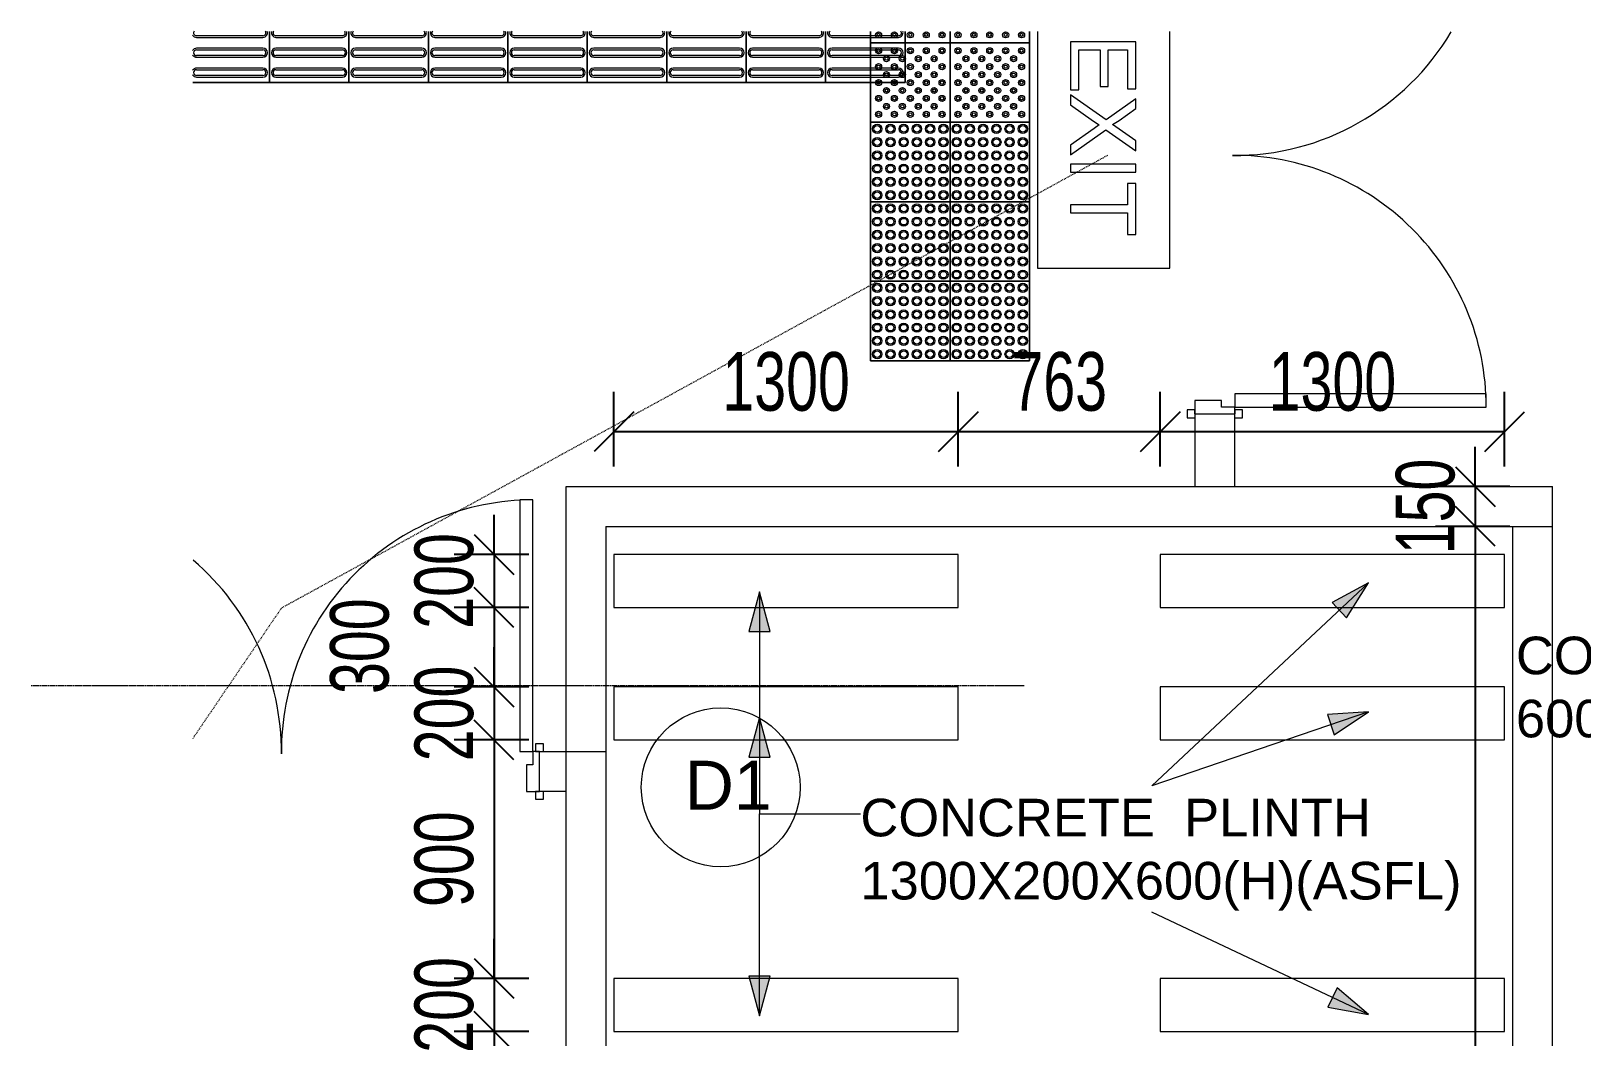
# Model space of a CAD drawing. Header units: millimetres. Extents: x 10569 to 232243, y -25347 to 80743.
# Drawn here: x 211565 to 217421, y 29531 to 33327 of the extents above; entities that cross this region are included whole.
import ezdxf

# ---------------------------------------------------------------- set-up
doc = ezdxf.new("R2010")
doc.units = ezdxf.units.MM
for name, pattern in [('Dash', [6, 3, -3]), ('Grid Line__1_200_', [10.5, 6, -1.5, 1.5, -1.5]), ('Hidden', [7.14375, 4.7625, -2.38125])]:
    doc.linetypes.add(name, pattern=pattern)
for name, color, linetype, lineweight in [('A-ANNO-DIMS', 211, 'Continuous', 5), ('A-ANNO-NOTE', 131, 'Continuous', 25), ('A-DETL-HDLN', 90, 'Hidden', 9), ('A-DOOR', 31, 'Continuous', 20), ('A-DOOR-FRAM', 31, 'Continuous', 30), ('A-FLOR', 192, 'Continuous', 9), ('A-GENM', 13, 'Continuous', 20), ('A-WALL', 113, 'Continuous', 20), ('G-ANNO-TEXT', 231, 'Continuous', 5), ('S-GRID', 1, 'Continuous', 5)]:
    doc.layers.add(name, color=color, linetype=linetype, lineweight=lineweight)
doc.styles.add('Arial_7', font='arial.ttf', dxfattribs={"width": 0.7, "height": 221.29491})
doc.styles.add('Swis721 BT_11', font='swiss.ttf', dxfattribs={"height": 141.910632})
doc.styles.add('Swis721 BT_15', font='swiss.ttf', dxfattribs={"height": 184.483821})
doc.dimstyles.new('Linear_-_1_5mm_Arial_6', dxfattribs={"dimscale": 304.8, "dimtxt": 225, "dimasz": 0.492126, "dimexe": 0.492126, "dimexo": 0.0625, "dimgap": 0.246063, "dimtad": 1, "dimdec": 0, "dimzin": 0, "dimdsep": 46, "dimtxsty": 'Arial_7', "dimblk1": 'OBLIQUE', "dimblk2": 'OBLIQUE', "dimsah": 1, "dimcen": 0.09, "dimadec": 0, "dimazin": 0, "dimtfac": 1, "dimtdec": 4, "dimtix": 1, "dimtmove": 0, "dimatfit": 3, "dimfxl": 0.492126, "dimfxlon": 1, "dimtvp": 1, "dimtolj": 1, "dimtzin": 0, "dimarcsym": 2})
doc.dimstyles.new('Linear_-_1_5mm_Arial_7', dxfattribs={"dimscale": 304.8, "dimtxt": 225, "dimasz": 0.492126, "dimexe": 0.492126, "dimexo": 0.0625, "dimgap": 0.246063, "dimtad": 1, "dimdec": 0, "dimzin": 0, "dimdsep": 46, "dimtxsty": 'Arial_7', "dimblk1": 'OBLIQUE', "dimblk2": 'OBLIQUE', "dimsah": 1, "dimcen": 0.09, "dimadec": 0, "dimazin": 0, "dimtfac": 1, "dimtdec": 4, "dimtix": 1, "dimtmove": 2, "dimatfit": 3, "dimfxl": 0.492126, "dimfxlon": 1, "dimtvp": 1, "dimtolj": 1, "dimtzin": 0, "dimarcsym": 2})

# ---------------------------------------------------------------- blocks, each defined once
blk = doc.blocks.new('DLN-Double Door__X03_ - _M19a_1900 x 2450 _WH_-18812797-PART PLAN of TENDER DRAFT G_F')
at = {"layer": 'A-DOOR', "lineweight": 13}
for p, q in [((-900, -75), (-950, -75)), ((-950, -75), (-950, -1025)), ((-900, -1025), (-900, -75)), ((-950, -1025), (-900, -1025))]:
    blk.add_line(p, q, dxfattribs=at)
for centre, start, end in [((-950, -75), 270, 0.5), ((950, -75), 179.5, 229.49626)]:
    blk.add_arc(centre, 950, start, end, dxfattribs=at)
at = {"layer": 'A-DOOR-FRAM', "lineweight": 13}
for p, q in [((-960, 105), (-990, 105)), ((-990, 105), (-990, 75)), ((-975, 75), (-960, 75)), ((-925, 75), (-975, 75)), ((-960, 75), (-960, 105)), ((-925, -25), (-925, 75)), ((-950, -75), (-950, -25)), ((-950, -25), (-925, -25)), ((-990, -75), (-990, -105)), ((-990, -105), (-960, -105)), ((-960, -75), (-975, -75)), ((-975, -75), (-950, -75)), ((-960, -105), (-960, -75))]:
    blk.add_line(p, q, dxfattribs=at)
blk = doc.blocks.new('DLN_Tactile - Directional Tiles-3867766-PART PLAN of TENDER DRAFT G_F')
at = {"layer": 'A-GENM', "lineweight": 15}
for p, q in [((150, 150), (-42.2, 150)), ((-42.2, 150), (150, 150)), ((-26.5, 125.5), (-26.5, -125.5)), ((-20.5, -125.5), (-20.5, 125.5)), ((20.5, 125.5), (20.5, -125.5)), ((26.5, -125.5), (26.5, 125.5)), ((48.5, 125.5), (48.5, -125.5)), ((54.5, -125.5), (54.5, 125.5)), ((95.5, 125.5), (95.5, -125.5)), ((101.5, -125.5), (101.5, 125.5)), ((123.5, 125.5), (123.5, -125.5)), ((129.5, -125.5), (129.5, 125.5)), ((150, -150), (150, 150)), ((150, 150), (150, -150)), ((-42.2, -150), (150, -150)), ((150, -150), (-42.2, -150))]:
    blk.add_line(p, q, dxfattribs=at)
for centre, radius, start, end in [((-37.5, 125.5), 11, 360, 128.71525), ((-37.5, 125.5), 17, 360, 106.7007), ((37.5, 125.5), 17, 360, 180), ((37.5, 125.5), 11, 360, 180), ((112.5, 125.5), 17, 360, 180), ((112.5, 125.5), 11, 360, 180), ((-37.5, -125.5), 11, 231.28475, 360), ((-37.5, -125.5), 17, 253.2993, 360), ((37.5, -125.5), 17, 180, 360), ((37.5, -125.5), 11, 180, 360), ((112.5, -125.5), 17, 180, 360), ((112.5, -125.5), 11, 180, 360)]:
    blk.add_arc(centre, radius, start, end, dxfattribs=at)
blk = doc.blocks.new('DLN_Tactile - Directional Tiles-V817-PART PLAN of TENDER DRAFT G_F')
at = {"layer": 'A-GENM', "lineweight": 15}
for p, q in [((150, 150), (-42.2, 150)), ((-42.2, 150), (150, 150)), ((-26.5, 125.5), (-26.5, -125.5)), ((-20.5, -125.5), (-20.5, 125.5)), ((20.5, 125.5), (20.5, -125.5)), ((26.5, -125.5), (26.5, 125.5)), ((48.5, 125.5), (48.5, -125.5)), ((54.5, -125.5), (54.5, 125.5)), ((95.5, 125.5), (95.5, -125.5)), ((101.5, -125.5), (101.5, 125.5)), ((123.5, 125.5), (123.5, -125.5)), ((129.5, -125.5), (129.5, 125.5)), ((150, -139.9), (150, 150)), ((150, 150), (150, -139.9))]:
    blk.add_line(p, q, dxfattribs=at)
for centre, radius, start, end in [((-37.5, 125.5), 11, 360, 128.71525), ((-37.5, 125.5), 17, 360, 106.7007), ((37.5, 125.5), 17, 360, 180), ((37.5, 125.5), 11, 360, 180), ((112.5, 125.5), 17, 360, 180), ((112.5, 125.5), 11, 360, 180), ((-37.5, -125.5), 11, 231.28475, 360), ((-37.5, -125.5), 17, 301.30752, 360), ((37.5, -125.5), 17, 180, 238.69248), ((37.5, -125.5), 11, 180, 360), ((37.5, -125.5), 17, 301.30752, 360), ((112.5, -125.5), 17, 180, 238.69248), ((112.5, -125.5), 11, 180, 360), ((112.5, -125.5), 17, 301.30752, 360)]:
    blk.add_arc(centre, radius, start, end, dxfattribs=at)
blk = doc.blocks.new('DLN-Double Door__X04_ - _M19_ 1900 x 2450 _WH_-16908813-PART PLAN of TENDER DRAFT G_F')
at = {"layer": 'A-DOOR', "lineweight": 13}
for p, q in [((-900, -75), (-950, -75)), ((-950, -75), (-950, -1025)), ((-900, -1025), (-900, -75)), ((-950, -1025), (-900, -1025))]:
    blk.add_line(p, q, dxfattribs=at)
for centre, start, end in [((-950, -75), 270, 0.5), ((950, -75), 179.5, 239.35523)]:
    blk.add_arc(centre, 950, start, end, dxfattribs=at)
at = {"layer": 'A-DOOR-FRAM', "lineweight": 13}
for p, q in [((-960, 105), (-990, 105)), ((-990, 105), (-990, 75)), ((-975, 75), (-960, 75)), ((-925, 75), (-975, 75)), ((-960, 75), (-960, 105)), ((-925, -25), (-925, 75)), ((-950, -75), (-950, -25)), ((-950, -25), (-925, -25)), ((-990, -75), (-990, -105)), ((-990, -105), (-960, -105)), ((-960, -75), (-975, -75)), ((-975, -75), (-950, -75)), ((-960, -105), (-960, -75))]:
    blk.add_line(p, q, dxfattribs=at)
blk = doc.blocks.new('DLN_EXIT Sign Board - DLN_EXIT Sign Board-5973881-PART PLAN of TENDER DRAFT G_F')
at = {"layer": 'A-GENM', "lineweight": 15}
for p, q in [((500, 250), (-392.2, 250)), ((500, -250), (500, 250)), ((-176.9, 121.2), (-353.8, 121.2)), ((-353.8, 121.2), (-353.8, -125)), ((-176.9, 90.4), (-176.9, 121.2)), ((-101.6, 121.2), (-138.5, 121.2)), ((-138.5, 121.2), (-59, 9.1)), ((-56.8, 58.1), (-101.6, 121.2)), ((20.3, 121.2), (-24, 58.5)), ((-21.8, 8.8), (57.7, 121.2)), ((57.7, 121.2), (20.3, 121.2)), ((138.5, 121.2), (107.7, 121.2)), ((107.7, 121.2), (107.7, -125)), ((138.5, -125), (138.5, 121.2)), ((373.1, 121.2), (180.8, 121.2)), ((180.8, 121.2), (180.8, 90.4)), ((373.1, 90.4), (373.1, 121.2)), ((-323.1, 17.3), (-323.1, 90.4)), ((-323.1, 90.4), (-176.9, 90.4)), ((180.8, 90.4), (261.5, 90.4)), ((261.5, 90.4), (261.5, -125)), ((292.3, -125), (292.3, 90.4)), ((292.3, 90.4), (373.1, 90.4)), ((-184.6, 17.3), (-323.1, 17.3)), ((-184.6, -13.5), (-184.6, 17.3)), ((-59, 9.1), (-153.8, -125)), ((-41.7, 33.5), (-56.8, 58.1)), ((-24, 58.5), (-41.7, 33.5)), ((73.1, -125), (-21.8, 8.8)), ((-323.1, -94.2), (-323.1, -13.5)), ((-323.1, -13.5), (-184.6, -13.5)), ((-116.4, -125), (-54.7, -37.6)), ((-54.7, -37.6), (-40.2, -17.3)), ((-40.2, -17.3), (-27, -35.8)), ((-27, -35.8), (36.2, -125)), ((-173.1, -94.2), (-323.1, -94.2)), ((-173.1, -125), (-173.1, -94.2)), ((-353.8, -125), (-173.1, -125)), ((-153.8, -125), (-116.4, -125)), ((36.2, -125), (73.1, -125)), ((107.7, -125), (138.5, -125)), ((261.5, -125), (292.3, -125)), ((-392.2, -250), (500, -250))]:
    blk.add_line(p, q, dxfattribs=at)
blk = doc.blocks.new('DLN_Tactile - Hazard warning Tiles-V822-PART PLAN of TENDER DRAFT G_F')
at = {"layer": 'A-GENM', "lineweight": 5}
for p, q in [((150, 150), (-150, 150)), ((-150, 150), (-150, -150)), ((-150, -150), (-150, 150)), ((-150, 150), (150, 150)), ((150, -150), (150, 150)), ((150, 150), (150, -150)), ((-150, -150), (150, -150)), ((150, -150), (-150, -150))]:
    blk.add_line(p, q, dxfattribs=at)
for centre, radius in [((-125, 125), 17.5), ((-125, 125), 12.5), ((-75, 125), 17.5), ((-75, 125), 12.5), ((-25, 125), 17.5), ((-25, 125), 12.5), ((25, 125), 17.5), ((25, 125), 12.5), ((75, 125), 17.5), ((75, 125), 12.5), ((125, 125), 17.5), ((125, 125), 12.5), ((-125, 75), 17.5), ((-125, 75), 12.5), ((-75, 75), 17.5), ((-75, 75), 12.5), ((-25, 75), 17.5), ((-25, 75), 12.5), ((25, 75), 17.5), ((25, 75), 12.5), ((75, 75), 17.5), ((75, 75), 12.5), ((125, 75), 17.5), ((125, 75), 12.5), ((-125, 25), 17.5), ((-125, 25), 12.5), ((-75, 25), 17.5), ((-75, 25), 12.5), ((-25, 25), 17.5), ((-25, 25), 12.5), ((25, 25), 17.5), ((25, 25), 12.5), ((75, 25), 17.5), ((75, 25), 12.5), ((125, 25), 17.5), ((125, 25), 12.5), ((-125, -25), 17.5), ((-125, -75), 17.5), ((-125, -25), 12.5), ((-75, -25), 17.5), ((-75, -75), 17.5), ((-75, -25), 12.5), ((-25, -25), 17.5), ((-25, -75), 17.5), ((-25, -25), 12.5), ((25, -25), 17.5), ((25, -75), 17.5), ((25, -25), 12.5), ((75, -25), 17.5), ((75, -75), 17.5), ((75, -25), 12.5), ((125, -25), 17.5), ((125, -75), 17.5), ((125, -25), 12.5), ((-125, -125), 17.5), ((-125, -75), 12.5), ((-125, -125), 12.5), ((-75, -125), 17.5), ((-75, -75), 12.5), ((-75, -125), 12.5), ((-25, -125), 17.5), ((-25, -75), 12.5), ((-25, -125), 12.5), ((25, -125), 17.5), ((25, -75), 12.5), ((25, -125), 12.5), ((75, -125), 17.5), ((75, -75), 12.5), ((75, -125), 12.5), ((125, -125), 17.5), ((125, -75), 12.5), ((125, -125), 12.5)]:
    blk.add_circle(centre, radius, dxfattribs=at)
blk = doc.blocks.new('DLN_Tactile - Positional Tiles-V823-PART PLAN of TENDER DRAFT G_F')
at = {"layer": 'A-GENM', "lineweight": 5}
for p, q in [((150, 150), (-150, 150)), ((-150, 150), (-150, -150)), ((-150, -150), (-150, 150)), ((-150, 150), (150, 150)), ((150, -150), (150, 150)), ((150, 150), (150, -150)), ((-150, -150), (150, -150)), ((150, -150), (-150, -150))]:
    blk.add_line(p, q, dxfattribs=at)
for centre, radius in [((-120, 120), 11.5), ((-120, 120), 6), ((-60, 120), 11.5), ((-60, 120), 6), ((0, 120), 11.5), ((0, 120), 6), ((60, 120), 11.5), ((60, 120), 6), ((120, 120), 11.5), ((120, 120), 6), ((-120, 60), 11.5), ((-120, 60), 6), ((-90, 90), 11.5), ((-90, 90), 6), ((-60, 60), 11.5), ((-60, 60), 6), ((-30, 90), 11.5), ((-30, 90), 6), ((0, 60), 11.5), ((0, 60), 6), ((30, 90), 11.5), ((30, 90), 6), ((60, 60), 11.5), ((60, 60), 6), ((90, 90), 11.5), ((90, 90), 6), ((120, 60), 11.5), ((120, 60), 6), ((-120, 0), 11.5), ((-120, 0), 6), ((-90, 30), 11.5), ((-90, 30), 6), ((-60, 0), 11.5), ((-60, 0), 6), ((-30, 30), 11.5), ((-30, 30), 6), ((0, 0), 11.5), ((0, 0), 6), ((30, 30), 11.5), ((30, 30), 6), ((60, 0), 11.5), ((60, 0), 6), ((90, 30), 11.5), ((90, 30), 6), ((120, 0), 11.5), ((120, 0), 6), ((-120, -60), 11.5), ((-120, -60), 6), ((-90, -30), 11.5), ((-90, -30), 6), ((-60, -60), 11.5), ((-60, -60), 6), ((-30, -30), 11.5), ((-30, -30), 6), ((0, -60), 11.5), ((0, -60), 6), ((30, -30), 11.5), ((30, -30), 6), ((60, -60), 11.5), ((60, -60), 6), ((90, -30), 11.5), ((90, -30), 6), ((120, -60), 11.5), ((120, -60), 6), ((-120, -120), 11.5), ((-120, -120), 6), ((-90, -90), 11.5), ((-90, -90), 6), ((-60, -120), 11.5), ((-60, -120), 6), ((-30, -90), 11.5), ((-30, -90), 6), ((0, -120), 11.5), ((0, -120), 6), ((30, -90), 11.5), ((30, -90), 6), ((60, -120), 11.5), ((60, -120), 6), ((90, -90), 11.5), ((90, -90), 6), ((120, -120), 11.5), ((120, -120), 6)]:
    blk.add_circle(centre, radius, dxfattribs=at)
blk = doc.blocks.new('DLN_Tactile - Positional Tiles-V824-PART PLAN of TENDER DRAFT G_F')
at = {"layer": 'A-GENM', "lineweight": 5}
for p, q in [((150, 150), (-150, 150)), ((-150, 150), (-150, -150)), ((-150, -150), (-150, 150)), ((-150, 150), (150, 150)), ((150, -150), (150, 150)), ((150, 150), (150, 0)), ((150, 0), (150, -150)), ((-150, -150), (150, -150)), ((20, -150), (-150, -150)), ((150, -150), (20, -150))]:
    blk.add_line(p, q, dxfattribs=at)
for centre, radius in [((-120, 120), 11.5), ((-120, 120), 6), ((-60, 120), 11.5), ((-60, 120), 6), ((0, 120), 11.5), ((0, 120), 6), ((60, 120), 11.5), ((60, 120), 6), ((120, 120), 11.5), ((120, 120), 6), ((-120, 60), 11.5), ((-120, 60), 6), ((-90, 90), 11.5), ((-90, 90), 6), ((-60, 60), 11.5), ((-60, 60), 6), ((-30, 90), 11.5), ((-30, 90), 6), ((0, 60), 11.5), ((0, 60), 6), ((30, 90), 11.5), ((30, 90), 6), ((60, 60), 11.5), ((60, 60), 6), ((90, 90), 11.5), ((90, 90), 6), ((120, 60), 11.5), ((120, 60), 6), ((-120, 0), 11.5), ((-120, 0), 6), ((-90, 30), 11.5), ((-90, 30), 6), ((-60, 0), 11.5), ((-60, 0), 6), ((-30, 30), 11.5), ((-30, 30), 6), ((0, 0), 11.5), ((0, 0), 6), ((30, 30), 11.5), ((30, 30), 6), ((60, 0), 11.5), ((60, 0), 6), ((90, 30), 11.5), ((90, 30), 6), ((120, 0), 11.5), ((120, 0), 6), ((-120, -60), 11.5), ((-120, -60), 6), ((-90, -30), 11.5), ((-90, -30), 6), ((-60, -60), 11.5), ((-60, -60), 6), ((-30, -30), 11.5), ((-30, -30), 6), ((0, -60), 11.5), ((0, -60), 6), ((30, -30), 11.5), ((30, -30), 6), ((60, -60), 11.5), ((60, -60), 6), ((90, -30), 11.5), ((90, -30), 6), ((120, -60), 11.5), ((120, -60), 6), ((-120, -120), 11.5), ((-120, -120), 6), ((-90, -90), 11.5), ((-90, -90), 6), ((-60, -120), 11.5), ((-60, -120), 6), ((-30, -90), 11.5), ((-30, -90), 6), ((0, -120), 11.5), ((0, -120), 6), ((30, -90), 11.5), ((30, -90), 6), ((60, -120), 11.5), ((60, -120), 6), ((90, -90), 11.5), ((90, -90), 6), ((120, -120), 11.5), ((120, -120), 6)]:
    blk.add_circle(centre, radius, dxfattribs=at)
blk = doc.blocks.new('DLN_Tactile - Positional Tiles-V825-PART PLAN of TENDER DRAFT G_F')
at = {"layer": 'A-GENM', "lineweight": 5}
for p, q in [((150, 150), (-150, 150)), ((-150, 150), (-150, 107.8)), ((-150, 107.8), (-150, 150)), ((-150, 150), (150, 150)), ((150, 107.8), (150, 150)), ((150, 150), (150, 107.8))]:
    blk.add_line(p, q, dxfattribs=at)
for centre, radius in [((-120, 120), 11.5), ((-120, 120), 6), ((-60, 120), 11.5), ((-60, 120), 6), ((0, 120), 11.5), ((0, 120), 6), ((60, 120), 11.5), ((60, 120), 6), ((120, 120), 11.5), ((120, 120), 6)]:
    blk.add_circle(centre, radius, dxfattribs=at)
blk = doc.blocks.new('DLN_Tactile - Positional Tiles-V826-PART PLAN of TENDER DRAFT G_F')
at = {"layer": 'A-GENM', "lineweight": 5}
for p, q in [((150, 150), (-150, 150)), ((-150, 150), (-150, 107.8)), ((-150, 107.8), (-150, 150)), ((-150, 150), (20, 150)), ((20, 150), (150, 150)), ((150, 107.8), (150, 150)), ((150, 150), (150, 107.8))]:
    blk.add_line(p, q, dxfattribs=at)
for centre, radius in [((-120, 120), 11.5), ((-120, 120), 6), ((-60, 120), 11.5), ((-60, 120), 6), ((0, 120), 11.5), ((0, 120), 6), ((60, 120), 11.5), ((60, 120), 6), ((120, 120), 11.5), ((120, 120), 6)]:
    blk.add_circle(centre, radius, dxfattribs=at)
blk = doc.blocks.new('DLN_Tactile - Directional Tiles-V827-PART PLAN of TENDER DRAFT G_F')
at = {"layer": 'A-GENM', "lineweight": 5}
for p, q in [((150, 150), (-42.2, 150)), ((-42.2, 150), (150, 150)), ((-26.5, 125.5), (-26.5, -125.5)), ((-20.5, -125.5), (-20.5, 125.5)), ((20.5, 125.5), (20.5, -125.5)), ((26.5, -125.5), (26.5, 125.5)), ((48.5, 125.5), (48.5, -125.5)), ((54.5, -125.5), (54.5, 125.5)), ((95.5, 125.5), (95.5, -125.5)), ((101.5, -125.5), (101.5, 125.5)), ((123.5, 125.5), (123.5, -125.5)), ((129.5, -125.5), (129.5, 125.5)), ((150, -150), (150, 150)), ((150, 150), (150, 20)), ((150, 20), (150, -150)), ((-42.2, -150), (150, -150)), ((150, -150), (-42.2, -150))]:
    blk.add_line(p, q, dxfattribs=at)
for centre, radius, start, end in [((-37.5, 125.5), 11, 360, 128.71525), ((-37.5, 125.5), 17, 360, 106.7007), ((37.5, 125.5), 17, 360, 180), ((37.5, 125.5), 11, 360, 180), ((112.5, 125.5), 17, 360, 180), ((112.5, 125.5), 11, 360, 180), ((-37.5, -125.5), 11, 231.28475, 360), ((-37.5, -125.5), 17, 253.2993, 360), ((37.5, -125.5), 17, 180, 360), ((37.5, -125.5), 11, 180, 360), ((112.5, -125.5), 17, 180, 360), ((112.5, -125.5), 11, 180, 360)]:
    blk.add_arc(centre, radius, start, end, dxfattribs=at)
blk = doc.blocks.new('GBP_Door Mark1 - 2 x 1_3_RT_ Border WHITE-11425889-PART PLAN of TENDER DRAFT G_F')
at = {"layer": 'A-ANNO-NOTE', "lineweight": 5}
blk.add_circle((-31.356, 27.261), 2, dxfattribs=at)
blk = doc.blocks.new('_Oblique')
at = {"color": 0, "linetype": 'ByBlock', "lineweight": -2}
blk.add_line((-0.5, -0.5), (0.5, 0.5), dxfattribs=at)
blk = doc.blocks.new('DIMBLOCK270-PART PLAN of TENDER DRAFT G_F')
at = {"layer": 'A-ANNO-DIMS', "color": 0, "lineweight": -2, "transparency": 16777216}
for p, q in [((217018.6, 31607.5), (217018.6, 31757.5)), ((217149.5, 31607.5), (216868.6, 31607.5)), ((217018.6, 31607.5), (217018.6, 31457.5)), ((217149.5, 31457.5), (216868.6, 31457.5)), ((217018.6, 31457.5), (217018.6, 31307.5))]:
    blk.add_line(p, q, dxfattribs=at)
at = {"layer": 'Defpoints', "color": 0, "transparency": 16777216}
for p in [(217168.6, 31607.5), (217018.6, 31457.5), (217168.6, 31457.5)]:
    blk.add_point(p, dxfattribs=at)
at = {"layer": 'A-ANNO-DIMS', "color": 0, "lineweight": -2, "transparency": 16777216, "xscale": 150, "yscale": 150, "zscale": 150}
for p, rotation in [((217018.6, 31607.5), 270), ((217018.6, 31457.5), 90)]:
    blk.add_blockref('_Oblique', p, dxfattribs=dict(at, rotation=rotation))
at = {"layer": 'A-ANNO-DIMS', "color": 0, "transparency": 16777216, "insert": (216830.6, 31532.5), "char_height": 221.29, "width": 423.692, "attachment_point": 5, "rotation": 90, "style": 'Arial_7'}
blk.add_mtext('\\A1;150', dxfattribs=at)
blk = doc.blocks.new('DIMBLOCK271-PART PLAN of TENDER DRAFT G_F')
at = {"layer": 'A-ANNO-DIMS', "color": 0, "lineweight": -2, "transparency": 16777216}
for p, q in [((217149.5, 31457.5), (216868.6, 31457.5)), ((217018.6, 31457.5), (217018.6, 25457.5)), ((217149.5, 25457.5), (216868.6, 25457.5))]:
    blk.add_line(p, q, dxfattribs=at)
at = {"layer": 'Defpoints', "color": 0, "transparency": 16777216}
for p in [(217168.6, 31457.5), (217018.6, 25457.5), (217168.6, 25457.5)]:
    blk.add_point(p, dxfattribs=at)
at = {"layer": 'A-ANNO-DIMS', "color": 0, "lineweight": -2, "transparency": 16777216, "xscale": 150, "yscale": 150, "zscale": 150}
for p, rotation in [((217018.6, 31457.5), 90), ((217018.6, 25457.5), 270)]:
    blk.add_blockref('_Oblique', p, dxfattribs=dict(at, rotation=rotation))
at = {"layer": 'A-ANNO-DIMS', "color": 0, "transparency": 16777216, "insert": (216830.6, 28457.5), "char_height": 221.29, "width": 564.923, "attachment_point": 5, "rotation": 90, "style": 'Arial_7'}
blk.add_mtext('\\A1;6000', dxfattribs=at)
blk = doc.blocks.new('DIMBLOCK281-PART PLAN of TENDER DRAFT G_F')
at = {"layer": 'A-ANNO-DIMS', "color": 0, "lineweight": -2, "transparency": 16777216}
for p, q in [((213766, 31684.1), (213766, 31965)), ((215066, 31684.1), (215066, 31965)), ((213766, 31815), (215066, 31815))]:
    blk.add_line(p, q, dxfattribs=at)
at = {"layer": 'Defpoints', "color": 0, "transparency": 16777216}
for p in [(215066, 31815), (213766, 31665), (215066, 31665)]:
    blk.add_point(p, dxfattribs=at)
at = {"layer": 'A-ANNO-DIMS', "color": 0, "lineweight": -2, "transparency": 16777216, "xscale": 150, "yscale": 150, "zscale": 150, "rotation": 180}
blk.add_blockref('_Oblique', (213766, 31815), dxfattribs=at)
at = {"layer": 'A-ANNO-DIMS', "color": 0, "lineweight": -2, "transparency": 16777216, "xscale": 150, "yscale": 150, "zscale": 150}
blk.add_blockref('_Oblique', (215066, 31815), dxfattribs=at)
at = {"layer": 'A-ANNO-DIMS', "color": 0, "transparency": 16777216, "insert": (214416, 32003.1), "char_height": 221.29, "width": 564.923, "attachment_point": 5, "style": 'Arial_7'}
blk.add_mtext('\\A1;1300', dxfattribs=at)
blk = doc.blocks.new('DIMBLOCK282-PART PLAN of TENDER DRAFT G_F')
at = {"layer": 'A-ANNO-DIMS', "color": 0, "lineweight": -2, "transparency": 16777216}
for p, q in [((215066, 31684.1), (215066, 31965)), ((215829, 31684.1), (215829, 31965)), ((215066, 31815), (215829, 31815))]:
    blk.add_line(p, q, dxfattribs=at)
at = {"layer": 'Defpoints', "color": 0, "transparency": 16777216}
for p in [(215829, 31815), (215066, 31665), (215829, 31665)]:
    blk.add_point(p, dxfattribs=at)
at = {"layer": 'A-ANNO-DIMS', "color": 0, "lineweight": -2, "transparency": 16777216, "xscale": 150, "yscale": 150, "zscale": 150, "rotation": 180}
blk.add_blockref('_Oblique', (215066, 31815), dxfattribs=at)
at = {"layer": 'A-ANNO-DIMS', "color": 0, "lineweight": -2, "transparency": 16777216, "xscale": 150, "yscale": 150, "zscale": 150}
blk.add_blockref('_Oblique', (215829, 31815), dxfattribs=at)
at = {"layer": 'A-ANNO-DIMS', "color": 0, "transparency": 16777216, "insert": (215447.5, 32003.1), "char_height": 221.29, "width": 423.692, "attachment_point": 5, "style": 'Arial_7'}
blk.add_mtext('\\A1;763', dxfattribs=at)
blk = doc.blocks.new('DIMBLOCK283-PART PLAN of TENDER DRAFT G_F')
at = {"layer": 'A-ANNO-DIMS', "color": 0, "lineweight": -2, "transparency": 16777216}
for p, q in [((215829, 31684.1), (215829, 31965)), ((217129, 31684.1), (217129, 31965)), ((215829, 31815), (217129, 31815))]:
    blk.add_line(p, q, dxfattribs=at)
at = {"layer": 'Defpoints', "color": 0, "transparency": 16777216}
for p in [(217129, 31815), (215829, 31665), (217129, 31665)]:
    blk.add_point(p, dxfattribs=at)
at = {"layer": 'A-ANNO-DIMS', "color": 0, "lineweight": -2, "transparency": 16777216, "xscale": 150, "yscale": 150, "zscale": 150, "rotation": 180}
blk.add_blockref('_Oblique', (215829, 31815), dxfattribs=at)
at = {"layer": 'A-ANNO-DIMS', "color": 0, "lineweight": -2, "transparency": 16777216, "xscale": 150, "yscale": 150, "zscale": 150}
blk.add_blockref('_Oblique', (217129, 31815), dxfattribs=at)
at = {"layer": 'A-ANNO-DIMS', "color": 0, "transparency": 16777216, "insert": (216479, 32003.1), "char_height": 221.29, "width": 564.923, "attachment_point": 5, "style": 'Arial_7'}
blk.add_mtext('\\A1;1300', dxfattribs=at)
blk = doc.blocks.new('DIMBLOCK284-PART PLAN of TENDER DRAFT G_F')
at = {"layer": 'A-ANNO-DIMS', "color": 0, "lineweight": -2, "transparency": 16777216}
for p, q in [((213313, 31351.5), (213313, 31501.5)), ((213443.9, 31351.5), (213163, 31351.5)), ((213313, 31351.5), (213313, 31151.5)), ((213443.9, 31151.5), (213163, 31151.5)), ((213313, 31151.5), (213313, 31001.5))]:
    blk.add_line(p, q, dxfattribs=at)
at = {"layer": 'Defpoints', "color": 0, "transparency": 16777216}
for p in [(213463, 31351.5), (213313, 31151.5), (213463, 31151.5)]:
    blk.add_point(p, dxfattribs=at)
at = {"layer": 'A-ANNO-DIMS', "color": 0, "lineweight": -2, "transparency": 16777216, "xscale": 150, "yscale": 150, "zscale": 150}
for p, rotation in [((213313, 31351.5), 270), ((213313, 31151.5), 90)]:
    blk.add_blockref('_Oblique', p, dxfattribs=dict(at, rotation=rotation))
at = {"layer": 'A-ANNO-DIMS', "color": 0, "transparency": 16777216, "insert": (213125, 31251.5), "char_height": 221.29, "width": 423.692, "attachment_point": 5, "rotation": 90, "style": 'Arial_7'}
blk.add_mtext('\\A1;200', dxfattribs=at)
blk = doc.blocks.new('DIMBLOCK285-PART PLAN of TENDER DRAFT G_F')
at = {"layer": 'A-ANNO-DIMS', "color": 0, "lineweight": -2, "transparency": 16777216}
for p, q in [((213443.9, 31151.5), (213163, 31151.5)), ((213313, 31151.5), (213313, 30851.5)), ((213443.9, 30851.5), (213163, 30851.5))]:
    blk.add_line(p, q, dxfattribs=at)
at = {"layer": 'Defpoints', "color": 0, "transparency": 16777216}
for p in [(213463, 31151.5), (213313, 30851.5), (213463, 30851.5)]:
    blk.add_point(p, dxfattribs=at)
at = {"layer": 'A-ANNO-DIMS', "color": 0, "lineweight": -2, "transparency": 16777216, "xscale": 150, "yscale": 150, "zscale": 150}
for p, rotation in [((213313, 31151.5), 90), ((213313, 30851.5), 270)]:
    blk.add_blockref('_Oblique', p, dxfattribs=dict(at, rotation=rotation))
at = {"layer": 'A-ANNO-DIMS', "color": 0, "transparency": 16777216, "insert": (212694, 30824.9), "char_height": 221.29, "width": 423.692, "attachment_point": 1, "rotation": 90, "line_spacing_factor": 0.938532, "style": 'Arial_7'}
blk.add_mtext('\\A1;300', dxfattribs=at)
blk = doc.blocks.new('DIMBLOCK286-PART PLAN of TENDER DRAFT G_F')
at = {"layer": 'A-ANNO-DIMS', "color": 0, "lineweight": -2, "transparency": 16777216}
for p, q in [((213313, 30851.5), (213313, 31001.5)), ((213443.9, 30851.5), (213163, 30851.5)), ((213313, 30851.5), (213313, 30651.5)), ((213443.9, 30651.5), (213163, 30651.5)), ((213313, 30651.5), (213313, 30501.5))]:
    blk.add_line(p, q, dxfattribs=at)
at = {"layer": 'Defpoints', "color": 0, "transparency": 16777216}
for p in [(213463, 30851.5), (213313, 30651.5), (213463, 30651.5)]:
    blk.add_point(p, dxfattribs=at)
at = {"layer": 'A-ANNO-DIMS', "color": 0, "lineweight": -2, "transparency": 16777216, "xscale": 150, "yscale": 150, "zscale": 150}
for p, rotation in [((213313, 30851.5), 270), ((213313, 30651.5), 90)]:
    blk.add_blockref('_Oblique', p, dxfattribs=dict(at, rotation=rotation))
at = {"layer": 'A-ANNO-DIMS', "color": 0, "transparency": 16777216, "insert": (213125, 30751.5), "char_height": 221.29, "width": 423.692, "attachment_point": 5, "rotation": 90, "style": 'Arial_7'}
blk.add_mtext('\\A1;200', dxfattribs=at)
blk = doc.blocks.new('DIMBLOCK287-PART PLAN of TENDER DRAFT G_F')
at = {"layer": 'A-ANNO-DIMS', "color": 0, "lineweight": -2, "transparency": 16777216}
for p, q in [((213443.9, 30651.5), (213163, 30651.5)), ((213313, 30651.5), (213313, 29751.5)), ((213443.9, 29751.5), (213163, 29751.5))]:
    blk.add_line(p, q, dxfattribs=at)
at = {"layer": 'Defpoints', "color": 0, "transparency": 16777216}
for p in [(213463, 30651.5), (213313, 29751.5), (213463, 29751.5)]:
    blk.add_point(p, dxfattribs=at)
at = {"layer": 'A-ANNO-DIMS', "color": 0, "lineweight": -2, "transparency": 16777216, "xscale": 150, "yscale": 150, "zscale": 150}
for p, rotation in [((213313, 30651.5), 90), ((213313, 29751.5), 270)]:
    blk.add_blockref('_Oblique', p, dxfattribs=dict(at, rotation=rotation))
at = {"layer": 'A-ANNO-DIMS', "color": 0, "transparency": 16777216, "insert": (213125, 30201.5), "char_height": 221.29, "width": 423.692, "attachment_point": 5, "rotation": 90, "style": 'Arial_7'}
blk.add_mtext('\\A1;900', dxfattribs=at)
blk = doc.blocks.new('DIMBLOCK288-PART PLAN of TENDER DRAFT G_F')
at = {"layer": 'A-ANNO-DIMS', "color": 0, "lineweight": -2, "transparency": 16777216}
for p, q in [((213313, 29751.5), (213313, 29901.5)), ((213443.9, 29751.5), (213163, 29751.5)), ((213313, 29751.5), (213313, 29551.5)), ((213443.9, 29551.5), (213163, 29551.5)), ((213313, 29551.5), (213313, 29401.5))]:
    blk.add_line(p, q, dxfattribs=at)
at = {"layer": 'Defpoints', "color": 0, "transparency": 16777216}
for p in [(213463, 29751.5), (213313, 29551.5), (213463, 29551.5)]:
    blk.add_point(p, dxfattribs=at)
at = {"layer": 'A-ANNO-DIMS', "color": 0, "lineweight": -2, "transparency": 16777216, "xscale": 150, "yscale": 150, "zscale": 150}
for p, rotation in [((213313, 29751.5), 270), ((213313, 29551.5), 90)]:
    blk.add_blockref('_Oblique', p, dxfattribs=dict(at, rotation=rotation))
at = {"layer": 'A-ANNO-DIMS', "color": 0, "transparency": 16777216, "insert": (213125, 29651.5), "char_height": 221.29, "width": 423.692, "attachment_point": 5, "rotation": 90, "style": 'Arial_7'}
blk.add_mtext('\\A1;200', dxfattribs=at)
blk = doc.blocks.new('DIMBLOCK289-PART PLAN of TENDER DRAFT G_F')
at = {"layer": 'A-ANNO-DIMS', "color": 0, "lineweight": -2, "transparency": 16777216}
for p, q in [((213443.9, 29551.5), (213163, 29551.5)), ((213313, 29551.5), (213313, 28978.5)), ((213443.9, 28978.5), (213163, 28978.5))]:
    blk.add_line(p, q, dxfattribs=at)
at = {"layer": 'Defpoints', "color": 0, "transparency": 16777216}
for p in [(213463, 29551.5), (213313, 28978.5), (213463, 28978.5)]:
    blk.add_point(p, dxfattribs=at)
at = {"layer": 'A-ANNO-DIMS', "color": 0, "lineweight": -2, "transparency": 16777216, "xscale": 150, "yscale": 150, "zscale": 150}
for p, rotation in [((213313, 29551.5), 90), ((213313, 28978.5), 270)]:
    blk.add_blockref('_Oblique', p, dxfattribs=dict(at, rotation=rotation))
at = {"layer": 'A-ANNO-DIMS', "color": 0, "transparency": 16777216, "insert": (213124.9, 29265), "char_height": 221.29, "width": 423.692, "attachment_point": 5, "rotation": 90, "style": 'Arial_7'}
blk.add_mtext('\\A1;573', dxfattribs=at)

msp = doc.modelspace()

# ---------------------------------------------------------------- hatches: boundary and pattern name
at = {"layer": 'G-ANNO-TEXT'}
for points in [[(216614.77605, 31244.11689), (216477.84732, 31170.86425), (216532.81862, 31112.21387)], [(214315.92469, 31211.13177), (214275.73231, 31061.13177), (214356.11706, 31061.13177)], [(216614.77605, 30757.92125), (216459.84364, 30747.36778), (216485.87738, 30671.31547)], [(214315.92469, 30736.72758), (214275.73231, 30586.72758), (214356.11706, 30586.72758)], [(214315.92469, 29610.03223), (214356.11706, 29760.03223), (214275.73231, 29760.03223)], [(216614.77605, 29615.11597), (216496.3997, 29715.627), (216462.00361, 29642.9729)]]:
    msp.add_hatch(color=60, dxfattribs=at).paths.add_polyline_path(points, flags=0)

# ---------------------------------------------------------------- linework, layer by layer
at = {"layer": 'A-DETL-HDLN', "linetype": 'Dash', "lineweight": 5}
for p, q in [((215630.03229, 32857.48546), (212510.03229, 31149.01807)), ((212510.03229, 31149.01807), (212175.13068, 30656.51554))]:
    msp.add_line(p, q, dxfattribs=at)
at = {"layer": 'A-FLOR', "lineweight": 5}
for p, q in [((215066.03229, 31351.48546), (213766.03229, 31351.48546)), ((213766.03229, 31351.48546), (213766.03229, 31151.48546)), ((215066.03229, 31151.48546), (215066.03229, 31351.48546)), ((217129.03229, 31351.48546), (215829.03229, 31351.48546)), ((215829.03229, 31351.48546), (215829.03229, 31151.48546)), ((217129.03229, 31151.48546), (217129.03229, 31351.48546)), ((213766.03229, 31151.48546), (215066.03229, 31151.48546)), ((215829.03229, 31151.48546), (217129.03229, 31151.48546)), ((215066.03229, 30851.48546), (213766.03229, 30851.48546)), ((213766.03229, 30851.48546), (213766.03229, 30651.48546)), ((215066.03229, 30651.48546), (215066.03229, 30851.48546)), ((217129.03229, 30851.48546), (215829.03229, 30851.48546)), ((215829.03229, 30851.48546), (215829.03229, 30651.48546)), ((217129.03229, 30651.48546), (217129.03229, 30851.48546)), ((213766.03229, 30651.48546), (215066.03229, 30651.48546)), ((215829.03229, 30651.48546), (217129.03229, 30651.48546)), ((215066.03228, 29751.48546), (213766.03228, 29751.48546)), ((213766.03228, 29751.48546), (213766.03228, 29551.48546)), ((215066.03228, 29551.48546), (215066.03228, 29751.48546)), ((217129.03229, 29751.48546), (215829.03229, 29751.48546)), ((215829.03229, 29751.48546), (215829.03229, 29551.48546)), ((217129.03229, 29551.48546), (217129.03229, 29751.48546)), ((213766.03228, 29551.48546), (215066.03228, 29551.48546)), ((215829.03229, 29551.48546), (217129.03229, 29551.48546))]:
    msp.add_line(p, q, dxfattribs=at)
at = {"layer": 'A-WALL', "lineweight": 15}
for p, q in [((215960.03229, 31882.48546), (215960.03229, 31607.48546)), ((215960.03229, 31882.48546), (216110.03229, 31882.48546)), ((216110.03229, 31607.48546), (216110.03229, 31882.48546)), ((213585.03229, 31607.48546), (217310.03229, 31607.48546)), ((213585.03229, 26107.48546), (213585.03229, 31607.48546)), ((217310.03229, 29007.48546), (217310.03229, 31607.48546)), ((213735.03229, 31457.48546), (217310.03229, 31457.48546)), ((213735.03229, 31457.48546), (213735.03229, 25182.48547)), ((217160.03229, 28857.48546), (217160.03229, 31457.48546)), ((213485.03229, 30457.48546), (213485.03229, 30607.48546)), ((213485.03229, 30607.48546), (213585.03229, 30607.48546)), ((213585.03229, 30607.48546), (213735.03229, 30607.48546)), ((213585.03229, 30457.48546), (213485.03229, 30457.48546))]:
    msp.add_line(p, q, dxfattribs=at)
at = {"layer": 'G-ANNO-TEXT', "color": 60}
for p, q in [((216614.77605, 31244.11689), (215797.58204, 30478.18459)), ((216614.77605, 31244.11689), (216477.84732, 31170.86425)), ((216532.81862, 31112.21387), (216614.77605, 31244.11689)), ((214315.92469, 31211.13177), (214275.73231, 31061.13177)), ((214356.11706, 31061.13177), (214315.92469, 31211.13177)), ((214315.92469, 31211.13177), (214315.92469, 30373.18459)), ((216477.84732, 31170.86425), (216532.81862, 31112.21387)), ((214275.73231, 31061.13177), (214356.11706, 31061.13177)), ((216614.77605, 30757.92125), (215797.58204, 30478.18459)), ((216614.77605, 30757.92125), (216459.84364, 30747.36778)), ((216485.87738, 30671.31547), (216614.77605, 30757.92125)), ((214315.92469, 30736.72758), (214275.73231, 30586.72758)), ((214356.11706, 30586.72758), (214315.92469, 30736.72758)), ((214315.92469, 30736.72758), (214315.92469, 30373.18459)), ((216459.84364, 30747.36778), (216485.87738, 30671.31547)), ((214275.73231, 30586.72758), (214356.11706, 30586.72758)), ((214315.92469, 30373.18459), (214696.58204, 30373.18459)), ((214315.92469, 29610.03223), (214315.92469, 30373.18459)), ((214315.92469, 30373.18459), (214696.58204, 30373.18459)), ((214315.92469, 30373.18459), (214696.58204, 30373.18459)), ((216614.77605, 29615.11597), (215797.58204, 30001.99411)), ((214356.11706, 29760.03223), (214275.73231, 29760.03223)), ((214275.73231, 29760.03223), (214315.92469, 29610.03223)), ((214315.92469, 29610.03223), (214356.11706, 29760.03223)), ((216496.3997, 29715.627), (216462.00361, 29642.9729)), ((216614.77605, 29615.11597), (216496.3997, 29715.627)), ((216462.00361, 29642.9729), (216614.77605, 29615.11597))]:
    msp.add_line(p, q, dxfattribs=at)
at = {"layer": 'S-GRID', "linetype": 'Grid Line__1_200_'}
msp.add_line((211564.58338, 30857.48546), (215314.58338, 30857.48546), dxfattribs=at)

# ---------------------------------------------------------------- block references
at = {"layer": 'A-ANNO-NOTE', "xscale": 150, "yscale": 150, "zscale": 150}
msp.add_blockref('GBP_Door Mark1 - 2 x 1_3_RT_ Border WHITE-11425889-PART PLAN of TENDER DRAFT G_F', (218872.63239, 26383.72092), dxfattribs=at)
at = {"layer": 'A-DOOR', "lineweight": 13}
for name, p, rotation in [('DLN-Double Door__X04_ - _M19_ 1900 x 2450 _WH_-16908813-PART PLAN of TENDER DRAFT G_F', (216035.03229, 32857.48546), 90), ('DLN-Double Door__X03_ - _M19a_1900 x 2450 _WH_-18812797-PART PLAN of TENDER DRAFT G_F', (212510.03229, 30532.48546), 180)]:
    msp.add_blockref(name, p, dxfattribs=dict(at, rotation=rotation))
at = {"layer": 'A-GENM', "lineweight": 15}
for name, p, rotation in [('DLN_Tactile - Directional Tiles-V817-PART PLAN of TENDER DRAFT G_F', (212315.03229, 33282.48546), 270), ('DLN_Tactile - Directional Tiles-3867766-PART PLAN of TENDER DRAFT G_F', (212615.03229, 33282.48546), 270), ('DLN_Tactile - Directional Tiles-3867766-PART PLAN of TENDER DRAFT G_F', (212915.03229, 33282.48546), 270), ('DLN_Tactile - Directional Tiles-3867766-PART PLAN of TENDER DRAFT G_F', (213215.03229, 33282.48546), 270), ('DLN_Tactile - Directional Tiles-3867766-PART PLAN of TENDER DRAFT G_F', (213515.03229, 33282.48546), 270), ('DLN_Tactile - Directional Tiles-3867766-PART PLAN of TENDER DRAFT G_F', (213815.03229, 33282.48546), 270), ('DLN_Tactile - Directional Tiles-3867766-PART PLAN of TENDER DRAFT G_F', (214115.03229, 33282.48546), 270), ('DLN_Tactile - Directional Tiles-3867766-PART PLAN of TENDER DRAFT G_F', (214415.03229, 33282.48546), 270), ('DLN_EXIT Sign Board - DLN_EXIT Sign Board-5973881-PART PLAN of TENDER DRAFT G_F', (215615.03229, 32932.48546), 269.9999999999998)]:
    msp.add_blockref(name, p, dxfattribs=dict(at, rotation=rotation))
at = {"layer": 'A-GENM', "lineweight": 5}
for name, p, rotation in [('DLN_Tactile - Directional Tiles-V827-PART PLAN of TENDER DRAFT G_F', (214715.03229, 33282.48546), 270), ('DLN_Tactile - Positional Tiles-V826-PART PLAN of TENDER DRAFT G_F', (214885.03229, 33432.48546), 180), ('DLN_Tactile - Positional Tiles-V824-PART PLAN of TENDER DRAFT G_F', (214885.03229, 33132.48546), 180), ('DLN_Tactile - Positional Tiles-V825-PART PLAN of TENDER DRAFT G_F', (215185.03229, 33432.48546), 180), ('DLN_Tactile - Positional Tiles-V823-PART PLAN of TENDER DRAFT G_F', (215185.03229, 33132.48546), 180), ('DLN_Tactile - Hazard warning Tiles-V822-PART PLAN of TENDER DRAFT G_F', (214885.03229, 32832.48546), 180), ('DLN_Tactile - Hazard warning Tiles-V822-PART PLAN of TENDER DRAFT G_F', (215185.03229, 32832.48546), 180), ('DLN_Tactile - Hazard warning Tiles-V822-PART PLAN of TENDER DRAFT G_F', (214885.03229, 32532.48546), 180), ('DLN_Tactile - Hazard warning Tiles-V822-PART PLAN of TENDER DRAFT G_F', (215185.03229, 32532.48546), 180), ('DLN_Tactile - Hazard warning Tiles-V822-PART PLAN of TENDER DRAFT G_F', (214885.03229, 32232.48546), 180), ('DLN_Tactile - Hazard warning Tiles-V822-PART PLAN of TENDER DRAFT G_F', (215185.03229, 32232.48546), 180)]:
    msp.add_blockref(name, p, dxfattribs=dict(at, rotation=rotation))

# ---------------------------------------------------------------- texts
at = {"layer": 'A-ANNO-NOTE', "lineweight": 5, "insert": (214197.37328, 30573.02311), "char_height": 184.483821, "width": 386.0860664, "attachment_point": 2, "line_spacing_factor": 1.00667, "style": 'Swis721 BT_15'}
msp.add_mtext('D1', dxfattribs=at)
at = {"layer": 'G-ANNO-TEXT', "color": 7, "char_height": 141.9106317, "attachment_point": 1, "line_spacing_factor": 1.00667, "style": 'Swis721 BT_11'}
for s, insert, width in [('CONCRETE PLINTH\\P600X600X250(H)(ASFL)', (217171.92033, 31041.34994), 2512.8), ('CONCRETE  PLINTH\\P1300X200X600(H)(ASFL)', (214696.58204, 30429.61903), 2642.4)]:
    msp.add_mtext(s, dxfattribs=dict(at, insert=insert, width=width))

# ---------------------------------------------------------------- dimensions: what is measured, and where the dimension line sits
at = {"layer": 'A-ANNO-DIMS'}
for base, p1, p2, override, picture, middle in [((215066.03229, 31815.02019), (213766.03229, 31665.02019), (215066.03229, 31665.02019), {"dimpost": '<>', "dimfxl": 1300}, 'DIMBLOCK281-PART PLAN of TENDER DRAFT G_F', (214416.03229, 32003.08287)), ((215829.03229, 31815.02019), (215066.03229, 31665.02019), (215829.03229, 31665.02019), {"dimpost": '<>', "dimfxl": 763.000001}, 'DIMBLOCK282-PART PLAN of TENDER DRAFT G_F', (215447.53229, 32003.08287)), ((217129.03229, 31815.02019), (215829.03229, 31665.02019), (217129.03229, 31665.02019), {"dimpost": '<>', "dimfxl": 1300}, 'DIMBLOCK283-PART PLAN of TENDER DRAFT G_F', (216479.03229, 32003.08287))]:
    dim = msp.add_linear_dim(base=base, p1=p1, p2=p2, dimstyle='Linear_-_1_5mm_Arial_6', override=override, dxfattribs=at)
    dim.commit()
    dim.dimension.update_dxf_attribs({"geometry": picture, "text_midpoint": middle})
for base, p1, p2, override, picture, middle in [((217018.55798, 31457.48546), (217168.55798, 31607.48546), (217168.55798, 31457.48546), {"dimpost": '<>', "dimfxl": 150}, 'DIMBLOCK270-PART PLAN of TENDER DRAFT G_F', (216830.57078, 31532.48546)), ((217018.55798, 25457.48547), (217168.55798, 31457.48546), (217168.55798, 25457.48547), {"dimpost": '<>', "dimfxl": 5999.999991}, 'DIMBLOCK271-PART PLAN of TENDER DRAFT G_F', (216830.57078, 28457.48546)), ((213312.96146, 31151.48546), (213462.96146, 31351.48546), (213462.96146, 31151.48546), {"dimpost": '<>', "dimfxl": 199.999999}, 'DIMBLOCK284-PART PLAN of TENDER DRAFT G_F', (213124.97426, 31251.48546)), ((213312.96146, 30651.48546), (213462.96146, 30851.48546), (213462.96146, 30651.48546), {"dimpost": '<>', "dimfxl": 199.999999}, 'DIMBLOCK286-PART PLAN of TENDER DRAFT G_F', (213124.97426, 30751.48546)), ((213312.96146, 29751.48546), (213462.96146, 30651.48546), (213462.96146, 29751.48546), {"dimpost": '<>', "dimfxl": 899.999999}, 'DIMBLOCK287-PART PLAN of TENDER DRAFT G_F', (213124.97426, 30201.48546)), ((213312.96146, 29551.48546), (213462.96146, 29751.48546), (213462.96146, 29551.48546), {"dimpost": '<>', "dimfxl": 200}, 'DIMBLOCK288-PART PLAN of TENDER DRAFT G_F', (213124.97426, 29651.48546)), ((213312.96146, 28978.48551), (213462.96146, 29551.48546), (213462.96146, 28978.48551), {"dimpost": '<>', "dimfxl": 572.999951}, 'DIMBLOCK289-PART PLAN of TENDER DRAFT G_F', (213124.89878, 29264.98549))]:
    dim = msp.add_linear_dim(base=base, p1=p1, p2=p2, angle=90, dimstyle='Linear_-_1_5mm_Arial_6', override=override, dxfattribs=at)
    dim.commit()
    dim.dimension.update_dxf_attribs({"geometry": picture, "text_midpoint": middle})
dim = msp.add_linear_dim(base=(213312.96146, 30851.48546), p1=(213462.96146, 31151.48546), p2=(213462.96146, 30851.48546), angle=90, dimstyle='Linear_-_1_5mm_Arial_7', override={"dimpost": '<>', "dimfxl": 300.000001}, dxfattribs=at)
dim.commit()
dim.dimension.update_dxf_attribs({"geometry": 'DIMBLOCK285-PART PLAN of TENDER DRAFT G_F', "text_midpoint": (212841.49477, 31036.79315), "dimtype": 160, "text_rotation": 90})

doc.saveas('drawing.dxf')
